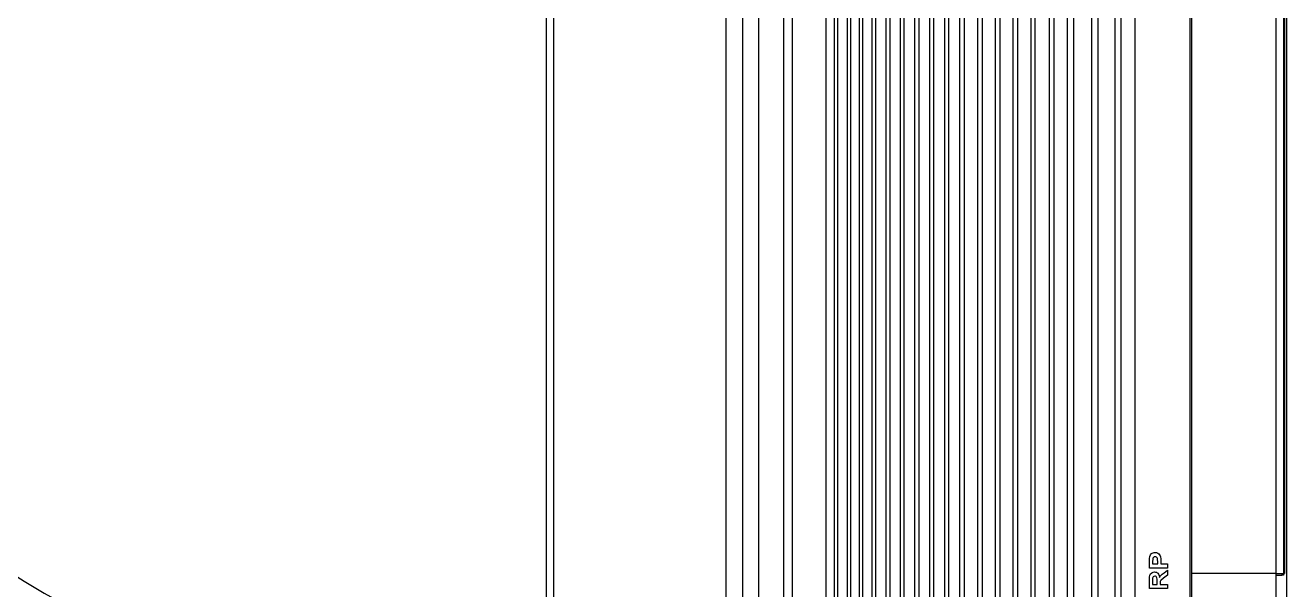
# Model space of a CAD drawing. Header units: inches. Extents: x 16928 to 514628, y -1471 to 241387.
# Drawn here: x 173150 to 173803, y 41810 to 42102 of the extents above; entities that cross this region are included whole.
import ezdxf

# ---------------------------------------------------------------- set-up
doc = ezdxf.new("R2010")
doc.units = ezdxf.units.IN
doc.header["$MEASUREMENT"] = 0
for name, color, linetype in [('Edges', 7, 'Continuous'), ('ELECT', 6, 'Continuous'), ('partition', 8, 'Continuous'), ('TB', 8, 'Continuous')]:
    doc.layers.add(name, color=color, linetype=linetype)

# ---------------------------------------------------------------- blocks, each defined once
blk = doc.blocks.new('13A SSO 300mm')
at = {"layer": 'ELECT', "color": 6}
blk.add_line((-297.44, 0), (297.44, 0), dxfattribs=at)
blk.add_arc((0, 116.33), 297.44, 336.97635, 203.02365, dxfattribs=at)
blk = doc.blocks.new('air con')
at = {"layer": 'Edges'}
for p, q in [((71.402, 41.898), (152.402, 41.898)), ((71.402, 41.095), (152.402, 41.095)), ((71.402, 39.122), (152.402, 39.122)), ((152.402, 38.724), (71.402, 38.724)), ((152.402, 37.092), (71.402, 37.092)), ((152.402, 36.701), (71.402, 36.701)), ((152.402, 36.542), (71.402, 36.542)), ((152.402, 36.078), (71.402, 36.078)), ((152.402, 35.914), (71.402, 35.914)), ((152.402, 35.493), (71.402, 35.493)), ((152.402, 35.34), (71.402, 35.34)), ((152.402, 34.877), (71.402, 34.877)), ((152.402, 34.709), (71.402, 34.709)), ((152.402, 34.207), (71.402, 34.207)), ((152.402, 34.022), (71.402, 34.022)), ((152.402, 33.51), (71.402, 33.51)), ((152.402, 33.335), (71.402, 33.335)), ((152.402, 32.826), (71.402, 32.826)), ((152.402, 32.625), (71.402, 32.625)), ((152.402, 32.098), (71.402, 32.098)), ((152.402, 31.911), (71.402, 31.911)), ((152.402, 31.378), (71.402, 31.378)), ((152.402, 31.189), (71.402, 31.189)), ((152.402, 30.654), (71.402, 30.654)), ((152.402, 30.439), (71.402, 30.439)), ((152.402, 29.791), (71.402, 29.791)), ((152.402, 29.562), (71.402, 29.562)), ((152.402, 28.935), (71.402, 28.935)), ((152.402, 28.714), (71.402, 28.714)), ((152.402, 28.092), (71.402, 28.092)), ((152.402, 27.871), (71.402, 27.871)), ((152.402, 27.226), (71.402, 27.226)), ((152.402, 27.024), (71.402, 27.024)), ((152.402, 26.349), (71.402, 26.349)), ((152.402, 26.117), (71.402, 26.117)), ((152.402, 25.469), (71.402, 25.469)), ((152.402, 25.162), (71.402, 25.162)), ((152.402, 24.304), (71.402, 24.304)), ((152.402, 24.002), (71.402, 24.002)), ((152.402, 23.184), (71.402, 23.184)), ((152.402, 22.883), (71.402, 22.883)), ((152.402, 22.213), (71.402, 22.213)), ((76.199, 20.639), (76.199, 21.51)), ((76.199, 21.51), (76.616, 21.51)), ((76.552, 21.362), (76.397, 21.362)), ((76.397, 21.362), (76.397, 21.141)), ((76.697, 21.359), (76.552, 21.362)), ((76.616, 21.51), (76.752, 21.504)), ((76.74, 21.347), (76.697, 21.359)), ((76.772, 21.325), (76.74, 21.347)), ((76.752, 21.504), (76.845, 21.486)), ((76.791, 21.294), (76.772, 21.325)), ((76.798, 21.254), (76.791, 21.294)), ((76.845, 21.486), (76.91, 21.454)), ((76.91, 21.454), (76.96, 21.403)), ((76.96, 21.403), (76.992, 21.338)), ((76.992, 21.338), (77.003, 21.266)), ((77.19, 20.639), (77.19, 21.51)), ((77.19, 21.51), (77.508, 21.51)), ((77.388, 21.362), (77.388, 21.115)), ((77.484, 21.362), (77.388, 21.362)), ((77.627, 21.356), (77.484, 21.362)), ((77.508, 21.51), (77.658, 21.506)), ((77.671, 21.343), (77.627, 21.356)), ((77.658, 21.506), (77.744, 21.497)), ((77.707, 21.318), (77.671, 21.343)), ((77.731, 21.283), (77.707, 21.318)), ((77.738, 21.239), (77.731, 21.283)), ((77.744, 21.497), (77.822, 21.465)), ((77.822, 21.465), (77.886, 21.411)), ((77.886, 21.411), (77.911, 21.376)), ((77.911, 21.376), (77.929, 21.336)), ((77.929, 21.336), (77.939, 21.291)), ((77.939, 21.291), (77.943, 21.242)), ((76.397, 21.141), (76.544, 21.141)), ((76.437, 21.002), (76.397, 21.002)), ((76.397, 21.002), (76.397, 20.639)), ((76.496, 21), (76.437, 21.002)), ((76.537, 20.993), (76.496, 21)), ((76.568, 20.979), (76.537, 20.993)), ((76.544, 21.141), (76.66, 21.144)), ((76.597, 20.956), (76.568, 20.979)), ((76.702, 20.828), (76.597, 20.956)), ((76.66, 21.144), (76.722, 21.152)), ((76.845, 20.639), (76.702, 20.828)), ((76.722, 21.152), (76.754, 21.167)), ((76.804, 21.034), (76.743, 21.023)), ((76.743, 21.023), (76.802, 20.988)), ((76.754, 21.167), (76.778, 21.189)), ((76.778, 21.189), (76.793, 21.218)), ((76.793, 21.218), (76.798, 21.254)), ((76.802, 20.988), (76.849, 20.95)), ((76.856, 21.052), (76.804, 21.034)), ((76.849, 20.95), (76.899, 20.895)), ((76.901, 21.075), (76.856, 21.052)), ((76.899, 20.895), (76.962, 20.809)), ((76.938, 21.104), (76.901, 21.075)), ((76.966, 21.138), (76.938, 21.104)), ((76.962, 20.809), (77.082, 20.639)), ((76.986, 21.176), (76.966, 21.138)), ((76.999, 21.219), (76.986, 21.176)), ((77.003, 21.266), (76.999, 21.219)), ((77.388, 21.115), (77.497, 21.115)), ((77.518, 20.967), (77.388, 20.967)), ((77.388, 20.967), (77.388, 20.639)), ((77.497, 21.115), (77.595, 21.119)), ((77.637, 20.97), (77.518, 20.967)), ((77.595, 21.119), (77.654, 21.129)), ((77.724, 20.98), (77.637, 20.97)), ((77.654, 21.129), (77.689, 21.146)), ((77.689, 21.146), (77.716, 21.172)), ((77.716, 21.172), (77.733, 21.203)), ((77.776, 20.995), (77.724, 20.98)), ((77.733, 21.203), (77.738, 21.239)), ((77.827, 21.021), (77.776, 20.995)), ((77.873, 21.058), (77.827, 21.021)), ((77.91, 21.107), (77.873, 21.058)), ((77.935, 21.168), (77.91, 21.107)), ((77.943, 21.242), (77.935, 21.168)), ((76.397, 20.639), (76.199, 20.639)), ((77.082, 20.639), (76.845, 20.639)), ((77.388, 20.639), (77.19, 20.639)), ((152.402, 19.568), (71.402, 19.568)), ((152.402, 19.493), (71.402, 19.493)), ((76.921, 15.42), (76.921, 19.493)), ((76.921, 18.47), (76.921, 18.812)), ((76.921, 18.133), (76.921, 18.47)), ((76.921, 17.803), (76.921, 18.133)), ((76.921, 17.48), (76.921, 17.803)), ((76.921, 17.163), (76.921, 17.48)), ((76.921, 16.853), (76.921, 17.163)), ((76.921, 16.551), (76.921, 16.853)), ((76.921, 16.256), (76.921, 16.551)), ((76.921, 15.969), (76.921, 16.256)), ((76.921, 15.69), (76.921, 15.969)), ((76.855, 15.42), (71.402, 15.42)), ((76.921, 15.42), (76.855, 15.42)), ((76.855, 15.42), (76.855, 15.142)), ((76.921, 15.42), (76.921, 15.69)), ((76.921, 15.42), (76.921, 15.142)), ((146.421, 15.42), (76.921, 15.42)), ((71.402, 14.898), (152.402, 14.898)), ((76.921, 15.142), (76.855, 15.142)), ((76.855, 15.051), (76.855, 15.142)), ((76.921, 15.051), (76.855, 15.051)), ((76.921, 15.142), (76.921, 15.051)), ((146.421, 15.051), (76.921, 15.051)), ((76.921, 15.051), (76.921, 15.012)), ((146.421, 15.012), (76.921, 15.012))]:
    blk.add_line(p, q, dxfattribs=at)

msp = doc.modelspace()

# ---------------------------------------------------------------- linework, layer by layer
at = {"layer": 'partition'}
for p, q in [((173419.96, 41405.43), (173419.96, 43515.43)), ((173529.96, 41405.43), (173529.96, 43515.43))]:
    msp.add_line(p, q, dxfattribs=at)

# ---------------------------------------------------------------- block references
at = {"xscale": 10.74849191040555, "yscale": 10.74849191040555, "zscale": 10.74849191040555, "rotation": 90.00000000000091}
msp.add_blockref('air con', (173963.35, 40991.84), dxfattribs=at)
at = {"layer": 'TB', "color": 6, "linetype": 'Continuous', "rotation": 90}
msp.add_blockref('13A SSO 300mm', (173423.83, 42066.87), dxfattribs=at)

doc.saveas('drawing.dxf')
